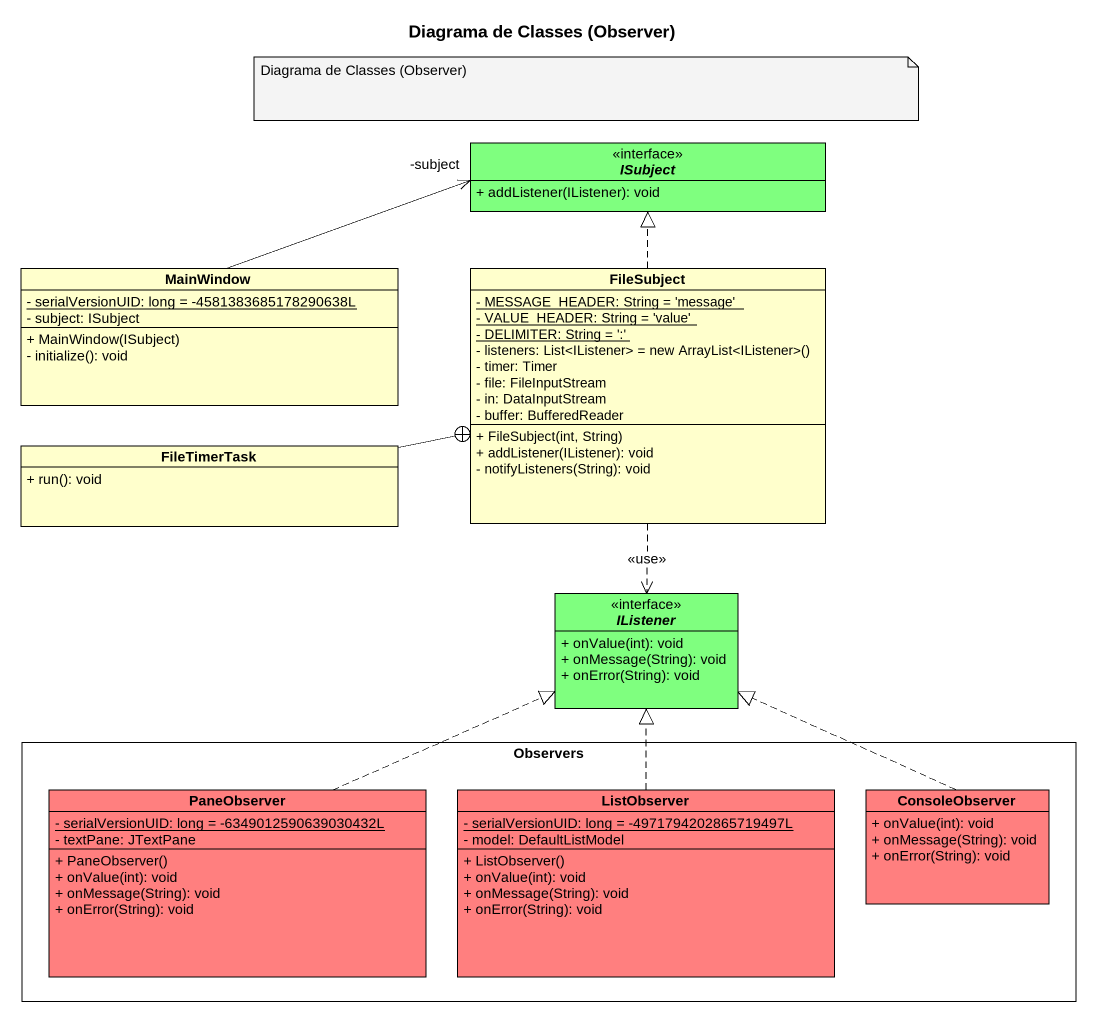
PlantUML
@startuml
title Diagrama de Classes (Observer)
hide circle
hide empty members
skinparam classAttributeIconSize 0
interface ISubject <<interface>> #7FFF7F {
  + addListener(IListener): void
}
class MainWindow {
  {static} - serialVersionUID: long = -4581383685178290638L
  - subject: ISubject
  + MainWindow(ISubject)
  - initialize(): void
}
class FileSubject {
  {static} - MESSAGE_HEADER: String = 'message'
  {static} - VALUE_HEADER: String = 'value'
  {static} - DELIMITER: String = ':'
  {field} - listeners: List<IListener> = new ArrayList<IListener>()
  - timer: Timer
  - file: FileInputStream
  - in: DataInputStream
  - buffer: BufferedReader
  + FileSubject(int, String)
  + addListener(IListener): void
  - notifyListeners(String): void
}
class FileTimerTask {
  + run(): void
}
interface IListener <<interface>> #7FFF7F {
  + onValue(int): void
  + onMessage(String): void
  + onError(String): void
}
rectangle Observers {
  class PaneObserver #FF7F7F {
    {static} - serialVersionUID: long = -6349012590639030432L
    - textPane: JTextPane
    + PaneObserver()
    + onValue(int): void
    + onMessage(String): void
    + onError(String): void
  }
  class ListObserver #FF7F7F {
    {static} - serialVersionUID: long = -4971794202865719497L
    - model: DefaultListModel
    + ListObserver()
    + onValue(int): void
    + onMessage(String): void
    + onError(String): void
  }
  class ConsoleObserver #FF7F7F {
    + onValue(int): void
    + onMessage(String): void
    + onError(String): void
  }
}
MainWindow -right-> "-subject" ISubject
FileSubject .up.|> ISubject
FileSubject ..> IListener : <<use>>
FileTimerTask -right-+ FileSubject
PaneObserver .right.|> IListener
ListObserver .up.|> IListener
ConsoleObserver .up.|> IListener
note as N1
  Diagrama de Classes (Observer)
end note
@enduml
